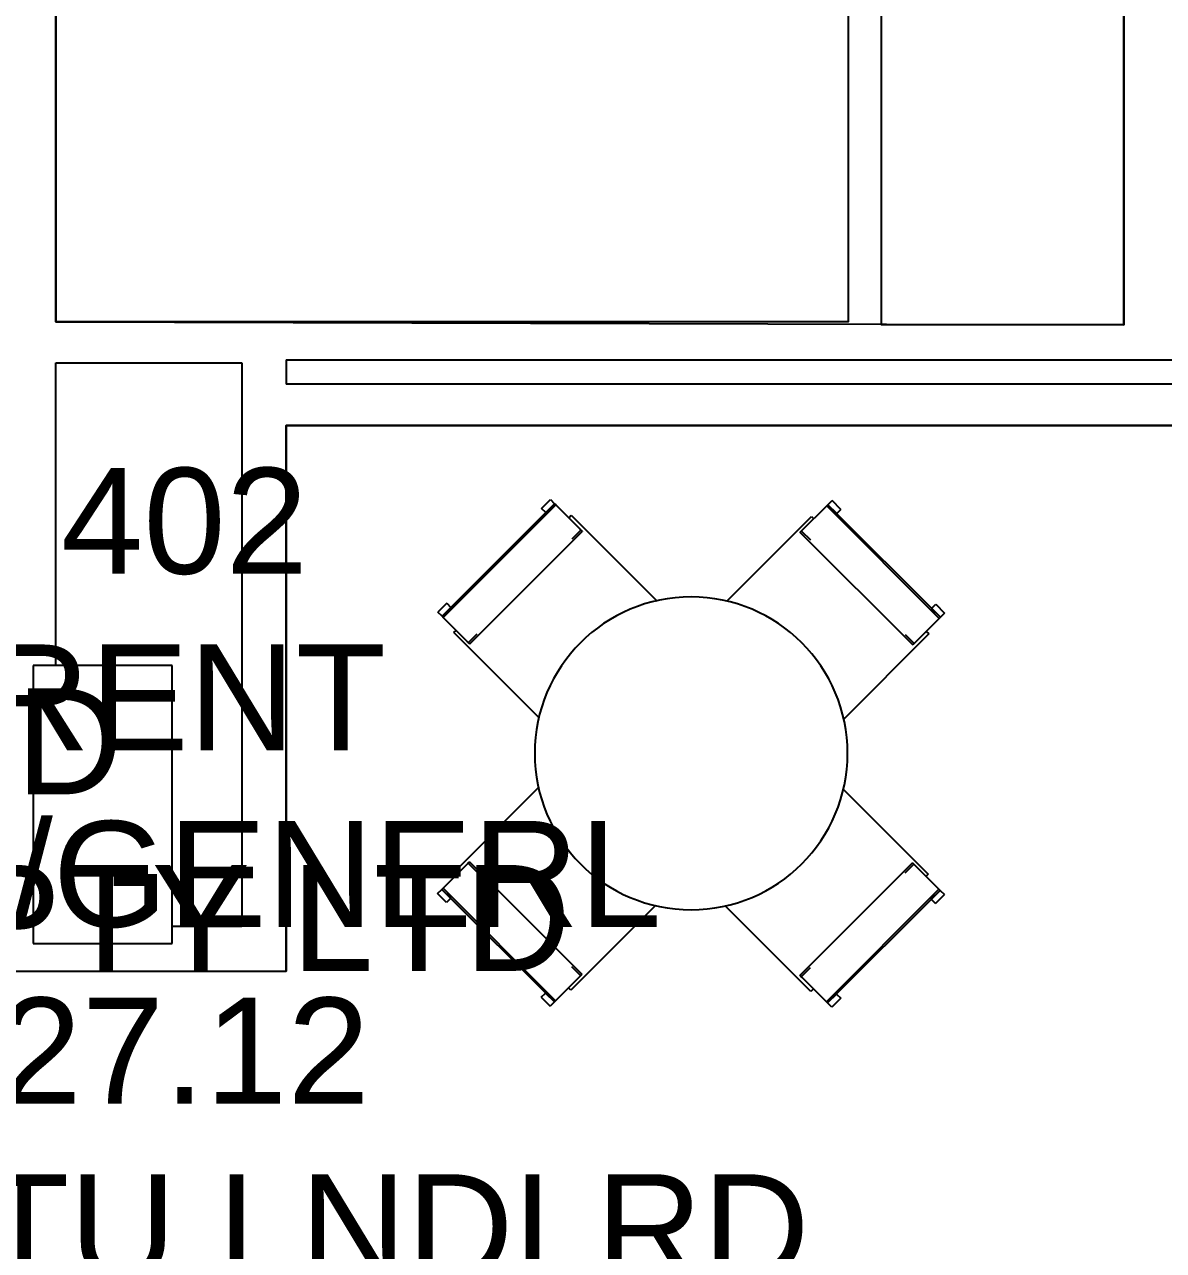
# Model space of a CAD drawing. Extents: x 14785 to 50894, y -3296 to 56414.
# Drawn here: x 32637 to 35913, y 43601 to 47128 of the extents above; entities that cross this region are included whole.
import ezdxf

# ---------------------------------------------------------------- set-up
doc = ezdxf.new("R2010")
doc.units = 0
doc.header["$MEASUREMENT"] = 0
for name, color, linetype in [('A-Column__Concrete', 7, 'CONTINUOUS'), ('A-Furniture', 252, 'CONTINUOUS'), ('A-Wall__Brick', 7, 'CONTINUOUS'), ('RM$', 7, 'CONTINUOUS'), ('RM$TXT', 4, 'CONTINUOUS'), ('SU$', 12, 'CONTINUOUS')]:
    doc.layers.add(name, color=color, linetype=linetype)
doc.styles.add('Arial', font='arial.ttf')

msp = doc.modelspace()

# ---------------------------------------------------------------- linework, layer by layer
at = {"layer": 'A-Column__Concrete'}
for p, q in [((33062.1, 45283.9), (32662.1, 45283.9)), ((32662.1, 45283.9), (32662.1, 44483.9)), ((33062.1, 44483.9), (33062.1, 45283.9)), ((32662.1, 44483.9), (33062.1, 44483.9))]:
    msp.add_line(p, q, dxfattribs=at)
at = {"layer": 'A-Furniture'}
for p, q in [((33838.2, 45425.7), (34162, 45749.6)), ((34124.2, 45736.1), (34149.8, 45761.7)), ((34136.4, 45724), (34162, 45749.6)), ((34149.8, 45761.7), (34162, 45749.6)), ((34162, 45749.6), (34165.4, 45746.2)), ((34947.8, 45746.7), (34960, 45758.9)), ((34985.6, 45733.3), (34960, 45758.9)), ((34165.4, 45746.2), (33841.5, 45422.4)), ((34136.4, 45724), (34124.2, 45736.1)), ((34165.4, 45746.2), (34235.5, 45676.1)), ((34202.6, 45709), (34210, 45716.4)), ((34210, 45716.4), (34456.6, 45469.7)), ((34874.3, 45673.2), (34944.5, 45743.3)), ((34944.5, 45743.3), (34947.8, 45746.7)), ((35268.3, 45419.5), (34944.5, 45743.3)), ((34973.4, 45721.1), (34947.8, 45746.7)), ((34947.8, 45746.7), (35271.7, 45422.9)), ((34985.6, 45733.3), (34973.4, 45721.1)), ((34657.1, 45468.9), (34900.8, 45712.6)), ((34900.8, 45712.6), (34907.3, 45706.1)), ((33917.6, 45346.3), (34241.5, 45670.1)), ((34212, 45648.4), (34237.6, 45674)), ((34868.4, 45667.2), (35192.2, 45343.4)), ((34872.2, 45671.1), (34897.8, 45645.5)), ((33851.6, 45463.5), (33826, 45437.9)), ((33838.2, 45425.7), (33826, 45437.9)), ((33863.7, 45451.3), (33838.2, 45425.7)), ((33851.6, 45463.5), (33863.7, 45451.3)), ((35246.1, 45448.5), (35258.2, 45460.6)), ((35246.1, 45448.5), (35271.7, 45422.9)), ((35258.2, 45460.6), (35283.8, 45435)), ((35283.8, 45435), (35271.7, 45422.9)), ((33841.5, 45422.4), (33838.2, 45425.7)), ((33911.7, 45352.2), (33841.5, 45422.4)), ((35268.3, 45419.5), (35198.2, 45349.4)), ((35271.7, 45422.9), (35268.3, 45419.5)), ((33872.3, 45378.7), (33878.7, 45385.2)), ((34117.7, 45133.2), (33872.3, 45378.7)), ((33913.8, 45350.1), (33939.4, 45375.7)), ((35238.5, 45374.9), (34992.5, 45128.9)), ((35170.5, 45372.9), (35196.1, 45347.3)), ((35231.1, 45382.3), (35238.5, 45374.9)), ((33870.6, 44687.9), (34116.6, 44933.9)), ((34991.4, 44929.6), (35236.9, 44684.1)), ((33840.9, 44643.3), (33911, 44713.4)), ((33938.7, 44689.9), (33913.1, 44715.5)), ((34240.8, 44395.5), (33916.9, 44719.4)), ((35191.5, 44716.5), (34867.7, 44392.7)), ((35195.4, 44712.6), (35169.8, 44687)), ((35197.5, 44710.5), (35267.6, 44640.4)), ((33878, 44680.5), (33870.6, 44687.9)), ((35236.9, 44684.1), (35230.4, 44677.6)), ((33825.3, 44627.7), (33837.5, 44639.9)), ((33850.9, 44602.2), (33825.3, 44627.7)), ((33837.5, 44639.9), (33840.9, 44643.3)), ((34161.3, 44316.1), (33837.5, 44639.9)), ((33863, 44614.3), (33837.5, 44639.9)), ((33840.9, 44643.3), (34164.7, 44319.4)), ((34943.8, 44316.6), (35267.6, 44640.4)), ((35271, 44637), (34947.2, 44313.2)), ((35245.4, 44611.4), (35271, 44637)), ((35257.5, 44599.3), (35283.1, 44624.9)), ((35267.6, 44640.4), (35271, 44637)), ((35271, 44637), (35283.1, 44624.9)), ((33863, 44614.3), (33850.9, 44602.2)), ((34452, 44593.8), (34208.4, 44350.2)), ((34899.2, 44346.4), (34652.5, 44593.1)), ((35257.5, 44599.3), (35245.4, 44611.4)), ((34236.9, 44391.7), (34211.3, 44417.3)), ((34897.1, 44414.4), (34871.5, 44388.8)), ((34234.8, 44389.6), (34164.7, 44319.4)), ((34943.8, 44316.6), (34873.6, 44386.7)), ((34123.6, 44329.5), (34135.7, 44341.6)), ((34135.7, 44341.6), (34161.3, 44316.1)), ((34208.4, 44350.2), (34201.9, 44356.6)), ((34906.6, 44353.8), (34899.2, 44346.4)), ((34972.7, 44338.8), (34947.2, 44313.2)), ((34972.7, 44338.8), (34984.9, 44326.6)), ((34123.6, 44329.5), (34149.1, 44303.9)), ((34161.3, 44316.1), (34149.1, 44303.9)), ((34164.7, 44319.4), (34161.3, 44316.1)), ((34947.2, 44313.2), (34943.8, 44316.6)), ((34959.3, 44301), (34947.2, 44313.2)), ((34984.9, 44326.6), (34959.3, 44301))]:
    msp.add_line(p, q, dxfattribs=at)
for start, end in [(0, 180), (180, 0)]:
    msp.add_arc((34554.6, 45031.4), 450, start, end, dxfattribs=at)
for points, knots in [([(34235.5, 45676.1), (34238.5, 45673), (34241, 45670.6), (34241.5, 45670.1), (34241.5, 45670.1)], [-3.1415927, -3.1415927, -3.1415927, -3.1415927, -2.9205877, -2.8535406, -2.8535406, -2.8535406, -2.8535406]), ([(34868.4, 45667.2), (34868.4, 45667.2), (34868.8, 45667.7), (34871.3, 45670.2), (34874.3, 45673.2)], [2.8535406, 2.8535406, 2.8535406, 2.8535406, 2.9205877, 3.1415927, 3.1415927, 3.1415927, 3.1415927]), ([(33917.6, 45346.3), (33917.6, 45346.3), (33917.2, 45346.7), (33914.7, 45349.2), (33911.7, 45352.2)], [2.8535406, 2.8535406, 2.8535406, 2.8535406, 2.9205877, 3.1415927, 3.1415927, 3.1415927, 3.1415927]), ([(35198.2, 45349.4), (35195.1, 45346.3), (35192.7, 45343.9), (35192.2, 45343.4), (35192.2, 45343.4)], [-3.1415927, -3.1415927, -3.1415927, -3.1415927, -2.9205877, -2.8535406, -2.8535406, -2.8535406, -2.8535406]), ([(33911, 44713.4), (33914, 44716.4), (33916.5, 44718.9), (33916.9, 44719.4), (33916.9, 44719.4)], [-3.1415927, -3.1415927, -3.1415927, -3.1415927, -2.9205877, -2.8535406, -2.8535406, -2.8535406, -2.8535406]), ([(35191.5, 44716.5), (35191.5, 44716.5), (35192, 44716), (35194.4, 44713.6), (35197.5, 44710.5)], [2.8535406, 2.8535406, 2.8535406, 2.8535406, 2.9205877, 3.1415927, 3.1415927, 3.1415927, 3.1415927]), ([(34240.8, 44395.5), (34240.8, 44395.5), (34240.3, 44395.1), (34237.8, 44392.6), (34234.8, 44389.6)], [2.8535406, 2.8535406, 2.8535406, 2.8535406, 2.9205877, 3.1415927, 3.1415927, 3.1415927, 3.1415927]), ([(34873.6, 44386.7), (34870.6, 44389.7), (34868.1, 44392.2), (34867.7, 44392.7), (34867.7, 44392.7)], [-3.1415927, -3.1415927, -3.1415927, -3.1415927, -2.9205877, -2.8535406, -2.8535406, -2.8535406, -2.8535406])]:
    msp.add_open_spline(points, degree=3, knots=knots, dxfattribs=at)
at = {"layer": 'A-Wall__Brick'}
for p, q in [((32727.1, 46272.9), (32727.1, 50563.9)), ((35799.6, 50416.8), (35799.6, 46263.9)), ((35006.1, 47560.4), (35006.1, 46272.9)), ((35102.1, 46263.9), (35102.1, 47560.4)), ((35006.1, 46272.9), (32727.1, 46272.9)), ((35799.6, 46263.9), (35102.1, 46263.9)), ((32727.1, 46154.9), (33262.1, 46154.9)), ((32727.1, 45283.9), (32727.1, 46154.9)), ((33262.1, 46154.9), (33262.1, 44532.9)), ((33390.1, 46163.9), (39362.1, 46163.9)), ((33390.1, 46163.9), (33390.1, 46093.9)), ((39362.1, 46093.9), (33390.1, 46093.9)), ((39065.6, 45974.9), (33390.1, 45974.9)), ((33390.1, 45974.9), (33390.1, 44404.9)), ((33262.1, 44532.9), (33062.1, 44532.9)), ((31503.6, 44404.9), (33390.1, 44404.9))]:
    msp.add_line(p, q, dxfattribs=at)
at = {"layer": 'RM$', "flags": 128}
for points in [[(33062.1, 51322.9), (35006.1, 51322.9), (35006.1, 46272.9), (32727.1, 46272.9), (32727.1, 50563.9), (33062.1, 50563.9)], [(33390.1, 45974.9), (39065.6, 45974.9), (39065.6, 42888.9), (38290.6, 42888.9), (38290.6, 42878.9), (27129.1, 42878.9), (27129.1, 44404.9), (33390.1, 44404.9)]]:
    msp.add_lwpolyline(points, close=True, dxfattribs=at)
at = {"layer": 'RM$'}
msp.add_lwpolyline([(35102.1, 50867.9), (35799.6, 50867.9), (35799.6, 46263.9), (35102.1, 46263.9)], close=True, dxfattribs=at)
at = {"layer": 'SU$', "flags": 128}
msp.add_lwpolyline([(35006.1, 51322.9), (33062.1, 51322.9), (33062.1, 50563.9), (32727.1, 50563.9), (32727.1, 46272.9), (35799.6, 46263.9), (35799.6, 50867.9), (35006.1, 50867.9)], close=True, dxfattribs=at)
msp.add_lwpolyline([(32609.1, 44404.9), (33390.1, 44404.9), (33390.1, 45974.9), (39065.6, 45974.9), (39065.6, 44468.9), (39762.1, 44468.9), (39762.1, 45151.6), (40217.1, 45151.6), (40217.1, 45247.6), (40111.1, 45247.6), (39762.1, 45247.6), (39762.1, 45283.9), (39462.1, 45283.9), (39462.1, 47119.9), (40111.1, 47119.9), (40217.1, 47119.9), (40217.1, 48405.9)], dxfattribs=at)

# ---------------------------------------------------------------- texts
at = {"layer": 'RM$TXT', "char_height": 304.8, "attachment_point": 8, "style": 'Arial'}
for s, insert in [('402D^M^JRENT^M^JRNT/OFF^M^J7.69^M^JLSD-LTU LNDLRD^M^JSOLVAY CHEMICALS PTY LTD^M^J', (31121.3, 44401.2)), ('402^M^JRENT^M^JRNT/GENERL^M^J27.12^M^JLSD-LTU LNDLRD^M^JSOLVAY CHEMICALS PTY LTD^M^J', (33097.3, 43003.2))]:
    msp.add_mtext(s, dxfattribs=dict(at, insert=insert))

doc.saveas('drawing.dxf')
